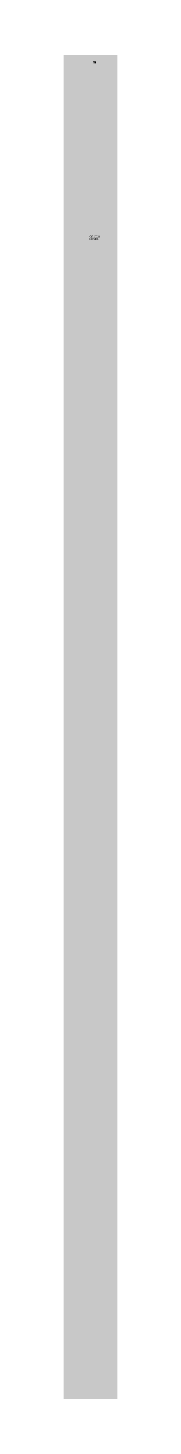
# Model space of a CAD drawing. Header units: millimetres. Extents: x -0.15 to 0.15, y -19.26 to -11.46.
import ezdxf
from ezdxf.enums import TextEntityAlignment as Align

# ---------------------------------------------------------------- set-up
doc = ezdxf.new("R2010")
doc.units = ezdxf.units.MM
doc.styles.add('Romans', font='romans.shx')
doc.styles.get("Standard").update_dxf_attribs({"font": 'arial.ttf'})

msp = doc.modelspace()

# ---------------------------------------------------------------- linework, layer by layer
at = {"color": 5, "const_width": 0.3}
msp.add_lwpolyline([(0, -11.6121), (0, -19.1121)], dxfattribs=at)

# ---------------------------------------------------------------- texts
at = {"color": 7, "lineweight": -3, "style": 'Romans'}
msp.add_attdef('T1', text='T1', height=0.01, dxfattribs=at).set_placement((0.0169, -11.6539), align=Align.MIDDLE_LEFT)
at = {"transparency": 33554653}
for tag, p in [('ORIGEM', (-0.005, -12.6313)), ('NOME1', (-0.005, -12.6448))]:
    msp.add_attdef(tag, p, '', height=0.01, dxfattribs=at)

doc.saveas('drawing.dxf')
